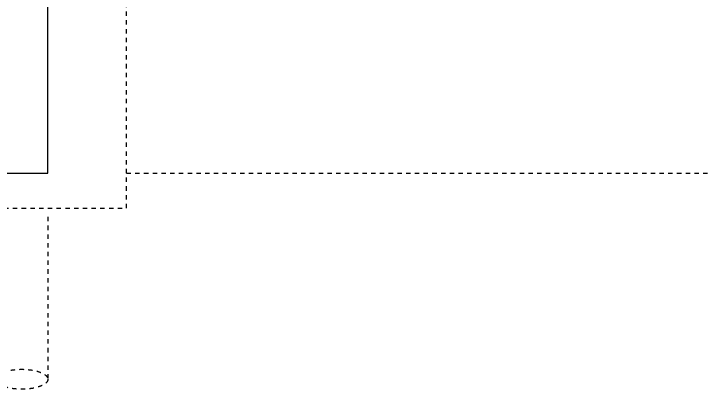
# Model space of a CAD drawing. Header units: millimetres. Extents: x -32710 to 654186, y -254124 to 420220.
# Drawn here: x 264505 to 268450, y 380564 to 382712 of the extents above; entities that cross this region are included whole.
import ezdxf

# ---------------------------------------------------------------- set-up
doc = ezdxf.new("R2010")
doc.units = ezdxf.units.MM
doc.header["$LTSCALE"] = 1000
doc.linetypes.add('TPH12-SEC-@E$0$DOTK1', pattern=[0.1, 0.05, -0.05])
doc.layers.add('TPH12-SEC-@E$0$KABE1', color=252, linetype='Continuous')
doc.layers.add('TPH12-SEC-@E$0$SUGATAD', color=252, linetype='TPH12-SEC-@E$0$DOTK1')

# ---------------------------------------------------------------- blocks, each defined once
blk = doc.blocks.new('TPH12-SEC-@E')
at = {"layer": 'TPH12-SEC-@E$0$KABE1'}
blk.add_lwpolyline([(264100, 381800), (264700, 381800), (264700, 383000), (264100, 383000)], close=True, dxfattribs=at)
at = {"layer": 'TPH12-SEC-@E$0$SUGATAD', "ltscale": 0.5}
for p, q in [((265150, 381800), (271300, 381800)), ((264700, 381550), (264700, 380621))]:
    blk.add_line(p, q, dxfattribs=at)
blk.add_lwpolyline([(264100, 383000), (263650, 383000), (263650, 381600), (265150, 381600), (265150, 383000), (264700, 383000)], dxfattribs=at)
blk.add_ellipse((264550, 380621), major_axis=(150, 0), ratio=0.379792, dxfattribs=at)

msp = doc.modelspace()

# ---------------------------------------------------------------- block references
msp.add_blockref('TPH12-SEC-@E', (0, 0))

doc.saveas('drawing.dxf')
